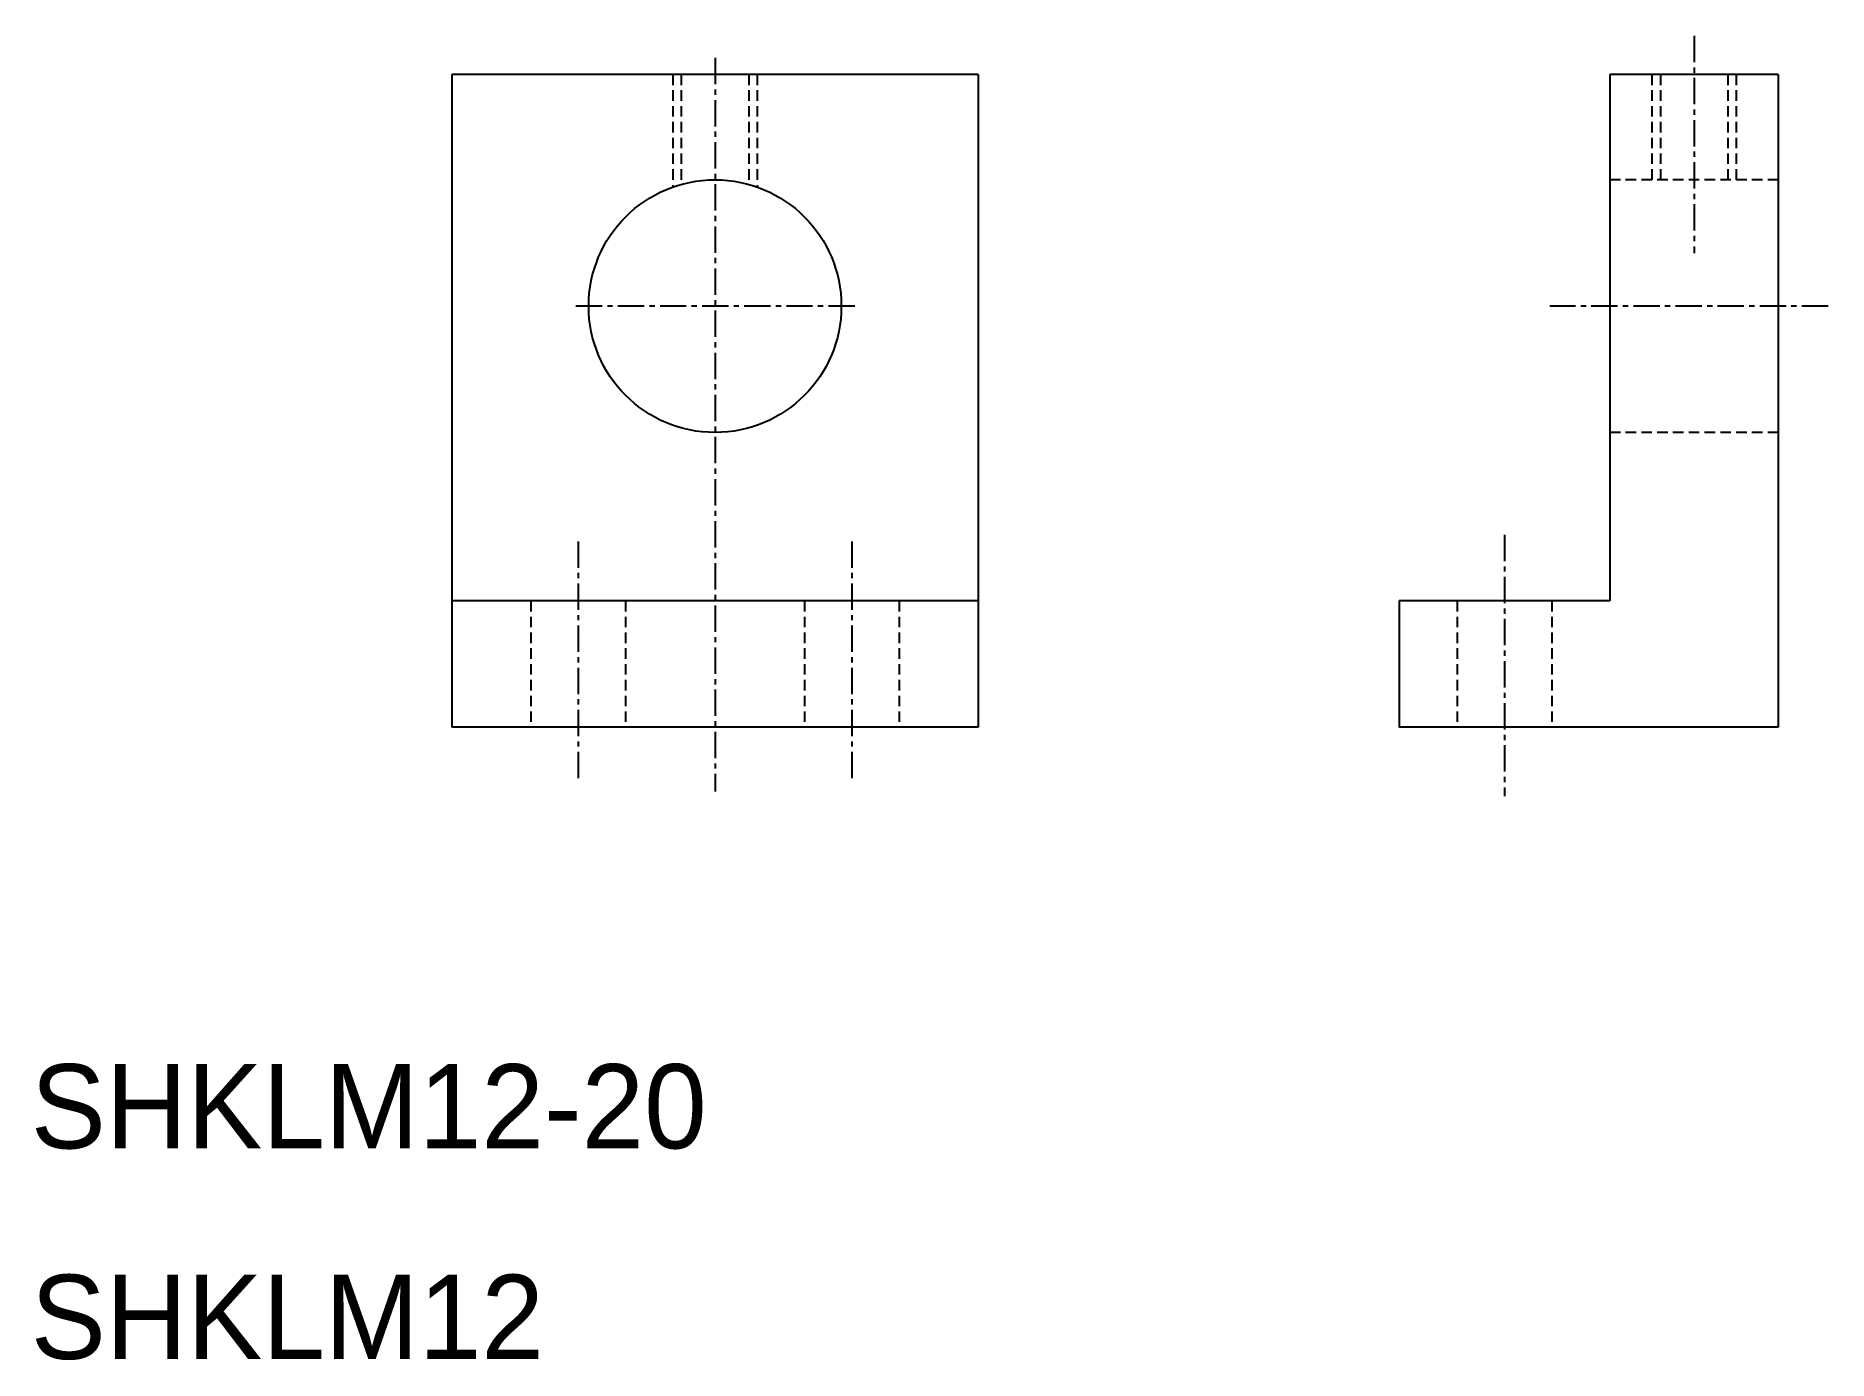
# Model space of a CAD drawing. Extents: x 10.2 to 95.4, y 9.9 to 72.8.
import ezdxf

# ---------------------------------------------------------------- set-up
doc = ezdxf.new("R2010")
doc.units = 0
doc.linetypes.add('CENTER', pattern=[2, 1.25, -0.25, 0.25, -0.25])
doc.linetypes.add('DASHED', pattern=[0.75, 0.5, -0.25])
doc.layers.get('0').update_dxf_attribs({"linetype": 'CONTINUOUS'})
doc.layers.add('CENTER', color=1, linetype='CENTER')

msp = doc.modelspace()

# ---------------------------------------------------------------- linework, layer by layer
at = {"color": 7, "linetype": 'CONTINUOUS'}
for p, q in [((30, 71), (30, 40)), ((55, 71), (30, 71)), ((55, 71), (55, 40)), ((85, 71), (85, 46)), ((93, 71), (85, 71)), ((93, 71), (93, 40)), ((55, 46), (30, 46)), ((85, 46), (75, 46)), ((75, 46), (75, 40)), ((55, 40), (30, 40)), ((42.5, 40), (42.5, 40)), ((48.75, 40), (48.75, 40)), ((93, 40), (75, 40))]:
    msp.add_line(p, q, dxfattribs=at)
at = {"color": 3, "linetype": 'DASHED'}
for p, q in [((40.5, 71), (40.5, 65.657)), ((40.9, 71), (40.9, 65.783)), ((44.1, 71), (44.1, 65.783)), ((44.5, 71), (44.5, 65.657)), ((87, 71), (87, 66)), ((87.4, 71), (87.4, 66)), ((90.6, 71), (90.6, 66)), ((91, 71), (91, 66)), ((93, 66), (85, 66)), ((93, 54), (85, 54)), ((33.75, 46), (33.75, 40)), ((38.25, 46), (38.25, 40)), ((46.75, 46), (46.75, 40)), ((51.25, 46), (51.25, 40)), ((77.75, 46), (77.75, 40)), ((82.25, 46), (82.25, 40))]:
    msp.add_line(p, q, dxfattribs=at)
at = {"color": 7, "linetype": 'CONTINUOUS'}
msp.add_circle((42.5, 60), 6, dxfattribs=at)
at = {"layer": 'CENTER', "color": 1, "linetype": 'CENTER'}
for p, q in [((89, 72.836), (89, 62.514)), ((42.5, 71.786), (42.5, 36.943)), ((49.138, 60), (35.81, 60)), ((95.37, 60), (82.145, 60)), ((36, 48.829), (36, 37.492)), ((49, 48.829), (49, 37.492)), ((80, 49.142), (80, 36.726))]:
    msp.add_line(p, q, dxfattribs=at)

# ---------------------------------------------------------------- texts
at = {"color": 7, "linetype": 'CONTINUOUS'}
for s, p in [('SHKLM12-20', (10, 20)), ('SHKLM12', (10, 10))]:
    msp.add_text(s, height=4, dxfattribs=at).set_placement(p)

doc.saveas('drawing.dxf')
